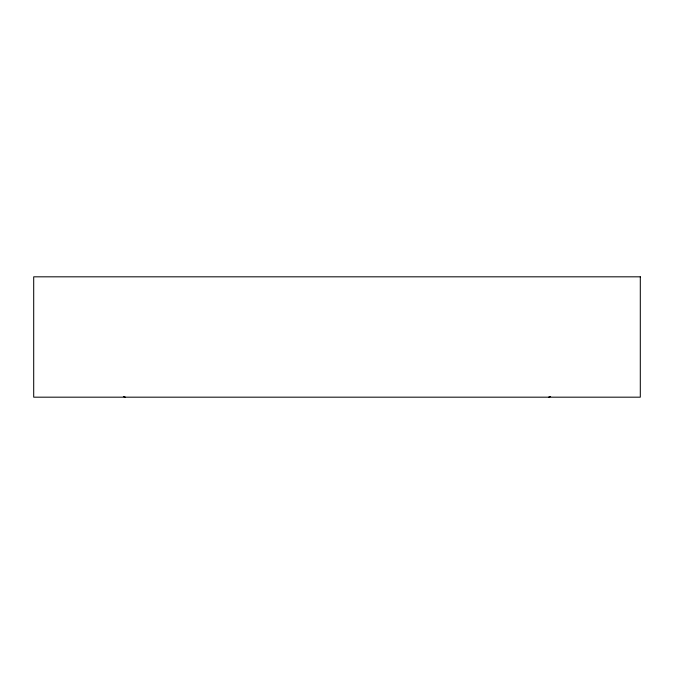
<?xml version="1.0" encoding="UTF-8"?>
<svg xmlns="http://www.w3.org/2000/svg" width="674" height="674" viewBox="0 0 674 674"><rect width="100%" height="100%" fill="white"/><g stroke="black" fill="none" stroke-linecap="round" stroke-linejoin="round"><path stroke-width="1.01" d="M548.661 397.18L550.624 396.489M123.376 396.489L125.339 397.18M640.3 276.82L33.7 276.82L33.7 397.18L640.3 397.18L640.3 276.82"/></g></svg>
